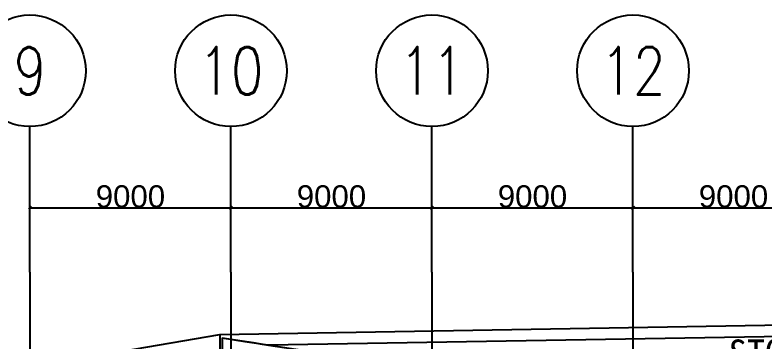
# Model space of a CAD drawing. Header units: inches. Extents: x -449189 to -231461, y -105857 to 48108.
# Drawn here: x -367516 to -333938, y 111 to 14716 of the extents above; entities that cross this region are included whole.
import ezdxf
from ezdxf.enums import TextEntityAlignment as Align

# ---------------------------------------------------------------- set-up
doc = ezdxf.new("R2010")
doc.units = ezdxf.units.IN
doc.header["$MEASUREMENT"] = 0
for name, color, linetype in [('DIM', 3, 'Continuous'), ('GRID', 8, 'Continuous'), ('Shop-no.', 3, 'Continuous'), ('WALL', 255, 'Continuous')]:
    doc.layers.add(name, color=color, linetype=linetype)
doc.styles.add('BLKBLD', font='STXIHEI.TTF', dxfattribs={"height": 0.45})
doc.styles.add('SIMPLEX', font='SIMPLEX.shx', dxfattribs={"width": 0.9, "height": 1000})
doc.styles.get("Standard").update_dxf_attribs({"font": 'arial.ttf'})
doc.dimstyles.new('DIM-200MM', dxfattribs={"dimtxt": 1000, "dimasz": 120, "dimexe": 10, "dimexo": 10, "dimgap": 0.7, "dimtad": 1, "dimdec": 0, "dimrnd": 5, "dimzin": 1, "dimdsep": 46, "dimtxsty": 'Standard', "dimblk": 'OBLIQUE', "dimcen": 0.5, "dimdle": 1, "dimclrd": 256, "dimclre": 256, "dimclrt": 7, "dimaunit": 1, "dimadec": 0, "dimazin": 0, "dimtfac": 1, "dimtdec": 0, "dimtix": 1, "dimtmove": 2, "dimatfit": 3, "dimfxl": 0, "dimtolj": 1, "dimtzin": 1, "dimarcsym": 0})

# ---------------------------------------------------------------- blocks, each defined once
blk = doc.blocks.new('_Oblique')
at = {"color": 0, "linetype": 'ByBlock', "lineweight": -2}
blk.add_line((-0.5, -0.5), (0.5, 0.5), dxfattribs=at)
blk = doc.blocks.new('*D189')
at = {"layer": 'DEFPOINTS', "color": 0, "transparency": 16777216}
for p in [(-357848, 6070), (-348848, 6070), (-348848, 6070)]:
    blk.add_point(p, dxfattribs=at)
at = {"layer": 'DIM', "lineweight": -2, "transparency": 16777216}
for p, q in [((-357849, 6070), (-348847, 6070)), ((-357848, 6070), (-357848, 6060)), ((-348848, 6070), (-348848, 6060))]:
    blk.add_line(p, q, dxfattribs=at)
at = {"layer": 'DIM', "lineweight": -2, "transparency": 16777216, "xscale": 120, "yscale": 120, "zscale": 120, "rotation": 180}
blk.add_blockref('_Oblique', (-357848, 6070), dxfattribs=at)
at = {"layer": 'DIM', "lineweight": -2, "transparency": 16777216, "xscale": 120, "yscale": 120, "zscale": 120}
blk.add_blockref('_Oblique', (-348848, 6070), dxfattribs=at)
at = {"layer": 'DIM', "color": 7, "transparency": 16777216, "insert": (-353348, 6581), "char_height": 1000, "attachment_point": 5}
blk.add_mtext('\\A1;9000', dxfattribs=at)
blk = doc.blocks.new('*D184')
at = {"layer": 'DEFPOINTS', "color": 0, "transparency": 16777216}
for p in [(-366848, 6070), (-357848, 6070), (-357848, 6070)]:
    blk.add_point(p, dxfattribs=at)
at = {"layer": 'DIM', "lineweight": -2, "transparency": 16777216}
for p, q in [((-366849, 6070), (-357847, 6070)), ((-366848, 6070), (-366848, 6060)), ((-357848, 6070), (-357848, 6060))]:
    blk.add_line(p, q, dxfattribs=at)
at = {"layer": 'DIM', "lineweight": -2, "transparency": 16777216, "xscale": 120, "yscale": 120, "zscale": 120, "rotation": 180}
blk.add_blockref('_Oblique', (-366848, 6070), dxfattribs=at)
at = {"layer": 'DIM', "lineweight": -2, "transparency": 16777216, "xscale": 120, "yscale": 120, "zscale": 120}
blk.add_blockref('_Oblique', (-357848, 6070), dxfattribs=at)
at = {"layer": 'DIM', "color": 7, "transparency": 16777216, "insert": (-362348, 6581), "char_height": 1000, "attachment_point": 5}
blk.add_mtext('\\A1;9000', dxfattribs=at)
blk = doc.blocks.new('*D180')
at = {"layer": 'DEFPOINTS', "color": 0, "transparency": 16777216}
for p in [(-339848, 6070), (-330848, 6070), (-330848, 6070)]:
    blk.add_point(p, dxfattribs=at)
at = {"layer": 'DIM', "lineweight": -2, "transparency": 16777216}
for p, q in [((-339849, 6070), (-330847, 6070)), ((-339848, 6070), (-339848, 6060)), ((-330848, 6070), (-330848, 6060))]:
    blk.add_line(p, q, dxfattribs=at)
at = {"layer": 'DIM', "lineweight": -2, "transparency": 16777216, "xscale": 120, "yscale": 120, "zscale": 120, "rotation": 180}
blk.add_blockref('_Oblique', (-339848, 6070), dxfattribs=at)
at = {"layer": 'DIM', "lineweight": -2, "transparency": 16777216, "xscale": 120, "yscale": 120, "zscale": 120}
blk.add_blockref('_Oblique', (-330848, 6070), dxfattribs=at)
at = {"layer": 'DIM', "color": 7, "transparency": 16777216, "insert": (-335348, 6581), "char_height": 1000, "attachment_point": 5}
blk.add_mtext('\\A1;9000', dxfattribs=at)
blk = doc.blocks.new('*D181')
at = {"layer": 'DEFPOINTS', "color": 0, "transparency": 16777216}
for p in [(-348848, 6070), (-339848, 6070), (-339848, 6070)]:
    blk.add_point(p, dxfattribs=at)
at = {"layer": 'DIM', "lineweight": -2, "transparency": 16777216}
for p, q in [((-348849, 6070), (-339847, 6070)), ((-348848, 6070), (-348848, 6080)), ((-339848, 6070), (-339848, 6060))]:
    blk.add_line(p, q, dxfattribs=at)
at = {"layer": 'DIM', "lineweight": -2, "transparency": 16777216, "xscale": 120, "yscale": 120, "zscale": 120, "rotation": 180}
blk.add_blockref('_Oblique', (-348848, 6070), dxfattribs=at)
at = {"layer": 'DIM', "lineweight": -2, "transparency": 16777216, "xscale": 120, "yscale": 120, "zscale": 120}
blk.add_blockref('_Oblique', (-339848, 6070), dxfattribs=at)
at = {"layer": 'DIM', "color": 7, "transparency": 16777216, "insert": (-344348, 6581), "char_height": 1000, "attachment_point": 5}
blk.add_mtext('\\A1;9000', dxfattribs=at)

msp = doc.modelspace()

# ---------------------------------------------------------------- linework, layer by layer
msp.add_lwpolyline([(-410735.3982, -8569.1865), (-358347.963, 395.1051)])
at = {"layer": 'DIM'}
for p, q in [((-366848.203, 3188.9239), (-366848.203, 9715.9834)), ((-357848.203, 3188.9239), (-357848.203, 9715.9834)), ((-348848.203, 3188.9239), (-348848.203, 9715.9834)), ((-339848.203, 3188.9239), (-339848.203, 9715.9834))]:
    msp.add_line(p, q, dxfattribs=at)
for centre in [(-366848.203, 12215.9834), (-357848.203, 12215.9834), (-348848.203, 12215.9834), (-339848.203, 12215.9834)]:
    msp.add_circle(centre, 2500, dxfattribs=at)
at = {"layer": 'GRID'}
for p, q in [((-366848.203, 3188.9239), (-366848.203, -66985.2816)), ((-357848.203, 3188.9239), (-357848.203, -66985.2816)), ((-348848.203, 3188.9239), (-348848.203, -66985.2816)), ((-339848.203, 3188.9239), (-339848.203, -66985.2816))]:
    msp.add_line(p, q, dxfattribs=at)
at = {"layer": 'WALL', "color": 0}
for p, q in [((-358347.963, 395.1051), (-315347.9542, 1137.199)), ((-358347.963, 395.1051), (-358347.963, -18401.6073)), ((-356181.1862, -67.5751), (-315347.9542, 637.1246)), ((-358247.9716, 259.6963), (-358247.9716, -18349.5265)), ((-358247.967, 259.6999), (-358247.967, -4089.7247)), ((-358247.9584, 259.4978), (-358247.9631, -20311.9404)), ((-358247.9584, 259.4942), (-358247.9631, -14989.7283)), ((-358247.963, 259.4942), (-358247.963, -25264.9237)), ((-358247.963, 259.4942), (-358247.963, -15772.2507))]:
    msp.add_line(p, q, dxfattribs=at)
for centre, end in [((-316833.0028, 255270.533), 268.154924028), ((-316833.0028, 255270.533), 268.154924028), ((-316832.879, 255270.5367), 265.763562681), ((-316832.879, 255270.5367), 265.093641456), ((-316832.879, 255270.533), 265.763562681)]:
    msp.add_arc(centre, 258351.9431, 260.775431384, end, dxfattribs=at)

# ---------------------------------------------------------------- texts
at = {"layer": 'Shop-no.', "color": 1, "style": 'BLKBLD'}
msp.add_text('STORAGE', height=1200, dxfattribs=at).set_placement((-335568.7133, -1021.4799))
at = {"layer": 'WALL', "color": 0, "style": 'SIMPLEX', "width": 0.8}
for s, p in [('9', (-366848.203, 12215.9834)), ('10', (-357848.203, 12215.9834)), ('11', (-348848.203, 12215.9834)), ('12', (-339848.203, 12215.9834))]:
    msp.add_text(s, height=2125, dxfattribs=at).set_placement(p, align=Align.MIDDLE)

# ---------------------------------------------------------------- dimensions: what is measured, and where the dimension line sits
at = {"layer": 'DIM', "color": 0}
for base, p1, p2, picture, middle in [((-357848.203, 6070.172), (-366848.203, 6070.172), (-357848.203, 6070.172), '*D184', (-362348.203, 6581.445)), ((-348848.203, 6070.172), (-357848.203, 6070.172), (-348848.203, 6070.172), '*D189', (-353348.203, 6581.445)), ((-339848.203, 6070.172), (-348848.203, 6070.172), (-339848.203, 6070.172), '*D181', (-344348.203, 6581.445)), ((-330848.203, 6070.172), (-339848.203, 6070.172), (-330848.203, 6070.172), '*D180', (-335348.203, 6581.445))]:
    dim = msp.add_linear_dim(base=base, p1=p1, p2=p2, dimstyle='DIM-200MM', dxfattribs=at)
    dim.commit()
    dim.dimension.update_dxf_attribs({"geometry": picture, "text_midpoint": middle})

doc.saveas('drawing.dxf')
